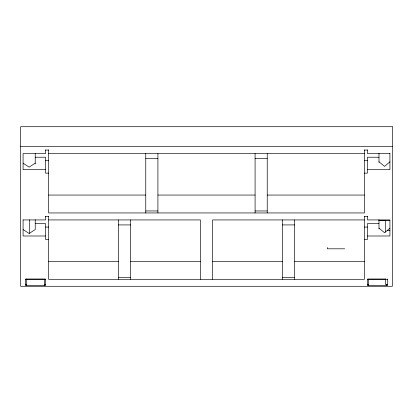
<?xml version="1.0" encoding="UTF-8"?>
<svg xmlns="http://www.w3.org/2000/svg" width="413" height="413" viewBox="0 0 413 413"><rect width="100%" height="100%" fill="white"/><g stroke="black" fill="none" stroke-linecap="round" stroke-linejoin="round"><path stroke-width="0.62" d="M389.918 161.803L384.591 166.393L378.989 161.803M389.918 228.157L384.591 232.746L378.989 228.157M35.229 163.181L29.153 167.157L23.082 163.181M20.65 146.594L392.35 146.594M45.554 150.084L48.589 150.084M364.411 150.084L367.446 150.084M48.589 153.574L364.411 153.574M389.918 153.574L367.446 153.574L367.446 149.852M35.229 157.219L45.554 157.219L45.554 173.135L48.589 173.135M378.989 157.219L367.446 157.219L367.446 173.135L364.411 173.135M145.763 158.571L157.911 158.571M255.089 158.571L267.237 158.571M45.554 160.709L48.589 160.709M364.411 160.709L367.446 160.709M45.554 169.64L23.082 169.64L23.082 153.574L45.554 153.574L45.554 149.852M367.446 169.64L389.918 169.64L389.918 153.347M48.589 195.055L145.763 195.055M157.911 195.055L255.089 195.055M267.237 195.055L364.411 195.055M145.763 210.96L157.911 210.96M255.089 210.96L267.237 210.96M45.554 216.438L48.589 216.438M364.411 216.438L367.446 216.438M23.082 219.933L45.554 219.933L45.554 216.206M48.589 219.933L200.429 219.933L200.429 279.302M364.411 219.933L212.571 219.933L212.571 279.302M389.918 220.588L378.989 220.588L385.314 220.588L385.314 232.07M35.229 223.572L45.554 223.572L45.554 239.488L48.589 239.488M378.989 223.572L367.446 223.572L367.446 239.488L364.411 239.488M118.433 224.925L130.58 224.925M282.42 224.925L294.567 224.925M45.554 227.062L48.589 227.062M364.411 227.062L367.446 227.062M387.394 230.33L387.492 230.645L389.918 230.645M45.554 235.993L23.082 235.993L23.082 219.861M367.446 235.993L389.918 235.993L389.918 219.933L367.446 219.933L367.446 216.206M344.69 248.812L327.303 248.812L327.303 247.542M48.589 261.414L118.433 261.414M130.58 261.414L200.429 261.414M212.571 261.414L282.42 261.414M294.567 261.414L364.411 261.414M118.433 277.314L130.58 277.314M282.42 277.314L294.567 277.314M26.721 279.002L44.336 279.002M368.664 279.002L385.67 279.002M25.508 279.302L45.554 279.302M367.446 279.302L387.492 279.302M25.508 284.593L26.721 284.593M44.336 284.593L45.554 284.593M367.446 284.593L368.664 284.593M387.492 284.593L385.67 284.593L385.67 278.956M23.082 229.535L29.153 233.51L35.229 229.535L35.229 219.716M387.492 230.248L387.492 230.645M387.492 278.935L387.492 285.584L367.446 285.584L367.446 278.935M386.279 284.593L386.279 285.584M378.989 153.347L378.989 162.376M378.989 219.716L378.989 228.879M368.664 278.956L368.664 285.584M364.411 149.852L364.411 212.948L48.589 212.948L48.589 149.852M364.411 216.206L364.411 279.302L48.589 279.302L48.589 216.206M294.567 219.917L294.567 279.302M282.42 219.866L282.42 279.302M267.237 153.564L267.237 212.948M255.089 153.564L255.089 212.948M157.911 153.564L157.911 212.948M145.763 153.564L145.763 212.948M130.58 219.917L130.58 279.302M118.433 219.917L118.433 279.302M45.554 278.935L45.554 285.584L25.508 285.584L25.508 278.935M44.336 278.956L44.336 285.584M35.229 153.362L35.229 163.94M29.705 219.861L29.705 233.283M26.721 278.77L26.721 285.584M392.35 126.714L20.65 126.714L20.65 286.286L392.35 286.286L392.35 126.714"/></g></svg>
